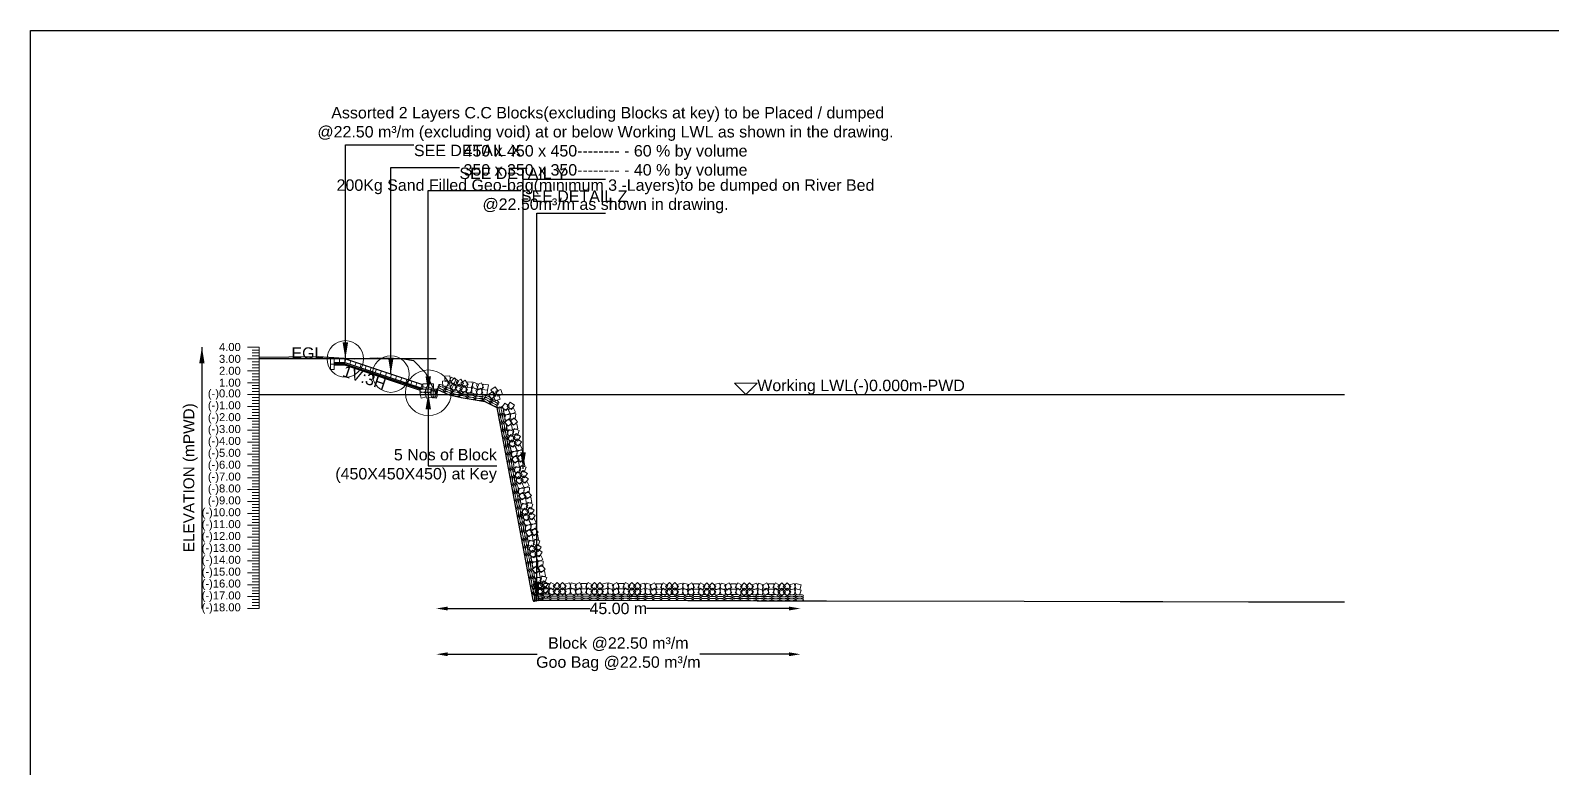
# Model space of a CAD drawing. Header units: inches. Extents: x 89000 to 845017, y -7071 to 0.
# Drawn here: x 685000 to 691658, y -3229 to 0 of the extents above; entities that cross this region are included whole.
import ezdxf

# ---------------------------------------------------------------- set-up
doc = ezdxf.new("R2010")
doc.units = ezdxf.units.IN
doc.header["$LTSCALE"] = 7
doc.header["$MEASUREMENT"] = 0
for name, color, linetype, lineweight in [('Cross Section Labels', 7, 'Continuous', 9), ('Existing_Bed_Level for Xsection', 7, 'Continuous', 25), ('Long Section Labels', 7, 'Continuous', 9)]:
    doc.layers.add(name, color=color, linetype=linetype, lineweight=lineweight)
doc.styles.get("Standard").update_dxf_attribs({"font": 'arial.ttf'})
doc.dimstyles.new('Appron Lebeling Style', dxfattribs={"dimtxt": 50, "dimasz": 50, "dimexe": 0.18, "dimexo": 0.0625, "dimgap": 0.09, "dimtad": 0, "dimtih": 1, "dimtoh": 1, "dimdec": 4, "dimzin": 0, "dimdsep": 46, "dimtxsty": 'Standard', "dimcen": 0.09, "dimse1": 1, "dimse2": 1, "dimadec": 0, "dimazin": 0, "dimtfac": 1, "dimtdec": 4, "dimtofl": 0, "dimtmove": 0, "dimatfit": 3, "dimfxl": 1, "dimtolj": 1, "dimtzin": 0, "dimarcsym": 0})
doc.dimstyles.get("Standard").update_dxf_attribs({"dimtxt": 0.18, "dimasz": 0.18, "dimexe": 0.18, "dimexo": 0.0625, "dimgap": 0.09, "dimtad": 0, "dimtih": 1, "dimtoh": 1, "dimdec": 4, "dimzin": 0, "dimdsep": 46, "dimtxsty": 'Standard', "dimcen": 0.09, "dimadec": 0, "dimazin": 0, "dimtfac": 1, "dimtdec": 4, "dimtofl": 0, "dimtmove": 0, "dimatfit": 3, "dimfxl": 1, "dimtolj": 1, "dimtzin": 0, "dimarcsym": 0})

# ---------------------------------------------------------------- blocks, each defined once
blk = doc.blocks.new('*D71')
at = {"layer": 'Cross Section Labels', "color": 0, "lineweight": -2, "transparency": 16777216}
for p, q in [((686825.3, -2529.1), (687448.2, -2529.1)), ((688318.2, -2529.1), (687695.3, -2529.1))]:
    blk.add_line(p, q, dxfattribs=at)
at = {"layer": 'Cross Section Labels', "color": 0, "transparency": 16777216}
for points in [[(686825.3, -2520.8), (686825.3, -2537.5), (686775.3, -2529.1)], [(688318.2, -2520.8), (688318.2, -2537.5), (688368.2, -2529.1)]]:
    blk.add_solid(points, dxfattribs=at)
at = {"layer": 'Defpoints', "color": 0, "transparency": 16777216}
for p in [(686775.3, -1593.1), (688368.2, -2495.1), (688368.2, -2529.1)]:
    blk.add_point(p, dxfattribs=at)
at = {"layer": 'Cross Section Labels', "color": 0, "transparency": 16777216, "insert": (687571.7, -2529.1), "char_height": 50, "attachment_point": 5}
blk.add_mtext('\\A1;45.00 m', dxfattribs=at)
blk = doc.blocks.new('*D72')
at = {"layer": 'Cross Section Labels', "color": 0, "lineweight": -2, "transparency": 16777216}
for p, q in [((686825.3, -2729.1), (687216.1, -2729.1)), ((688318.2, -2729.1), (687927.4, -2729.1))]:
    blk.add_line(p, q, dxfattribs=at)
at = {"layer": 'Cross Section Labels', "color": 0, "transparency": 16777216}
for points in [[(686825.3, -2720.8), (686825.3, -2737.5), (686775.3, -2729.1)], [(688318.2, -2720.8), (688318.2, -2737.5), (688368.2, -2729.1)]]:
    blk.add_solid(points, dxfattribs=at)
at = {"layer": 'Defpoints', "color": 0, "transparency": 16777216}
for p in [(686775.3, -1593.1), (688368.2, -2495.1), (688368.2, -2729.1)]:
    blk.add_point(p, dxfattribs=at)
at = {"layer": 'Cross Section Labels', "color": 0, "transparency": 16777216, "insert": (687571.7, -2729.1), "char_height": 50, "attachment_point": 5}
blk.add_mtext('\\A1;Block @22.50 m³/m ^JGoo Bag @22.50 m³/m ', dxfattribs=at)

msp = doc.modelspace()

# ---------------------------------------------------------------- linework, layer by layer
msp.add_lwpolyline([(685000, 0), (695000, 0), (695000, -7071), (685000, -7071)], close=True)
at = {"layer": 'Cross Section Labels'}
msp.add_lwpolyline([(688129.33365, -1593.12), (688179.33365, -1543.12), (688079.33365, -1543.12)], close=True, dxfattribs=at)
for centre, radius in [((686377.53365, -1437.12), 80), ((686576.43365, -1503.42), 80), ((686740.23365, -1585.32), 100)]:
    msp.add_circle(centre, radius, dxfattribs=at)
at = {"layer": 'Existing_Bed_Level for Xsection'}
for points in [[(686000, -1429.32), (686260.00052, -1426.72), (686416.00083, -1437.068), (686520.00104, -1432.076), (686624.00125, -1435.82), (686676.00135, -1443.516), (686728.00146, -1498.064), (686778.95865, -1600.4), (686780.00156, -1571.02), (686832.00166, -1594.42), (686884.00177, -1605.86), (686936.00187, -1615.22), (686988.00198, -1623.02), (687040.00208, -1649.02), (687197.84409, -2492.72), (687572.64634, -2493.24), (687875.80209, -2494.28), (688178.9712, -2494.8), (688482.14924, -2495.32), (689347.50291, -2497.4), (689766.45446, -2497.92), (689953.84019, -2498.44), (690328.63687, -2499.48), (690747.58052, -2500)], [(686775.33365, -1437.12), (686000, -1437.12)], [(686716.83365, -1550.22), (686379.93527, -1437.92054), (686377.53365, -1437.12), (686375.00212, -1437.12), (686328.20212, -1437.12)], [(686328.20212, -1452.72), (686375.00212, -1452.72), (686716.83365, -1566.66384)], [(686328.20212, -1457.92), (686374.15827, -1457.92), (686709.55827, -1569.72)], [(686328.20212, -1463.12), (686373.31443, -1463.12), (686705.13365, -1573.72641)], [(686000, -1593.12), (690747.58052, -1593.12)]]:
    msp.add_lwpolyline(points, dxfattribs=at)
at = {"layer": 'Long Section Labels'}
for points in [[(686000, -1385.12), (685950, -1385.12)], [(686000, -1398.12), (685970, -1398.12)], [(686000, -2529.12), (686000, -2477.12), (686000, -2425.12), (686000, -2373.12), (686000, -2321.12), (686000, -2269.12), (686000, -2217.12), (686000, -2165.12), (686000, -2113.12), (686000, -2061.12), (686000, -2009.12), (686000, -1957.12), (686000, -1905.12), (686000, -1853.12), (686000, -1801.12), (686000, -1749.12), (686000, -1697.12), (686000, -1645.12), (686000, -1593.12), (686000, -1541.12), (686000, -1489.12), (686000, -1437.12), (686000, -1385.12)], [(686000, -1437.12), (685950, -1437.12)], [(686000, -1411.12), (685970, -1411.12)], [(686000, -1424.12), (685970, -1424.12)], [(686000, -1450.12), (685970, -1450.12)], [(686000, -1463.12), (685970, -1463.12)], [(686000, -1489.12), (685950, -1489.12)], [(686000, -1476.12), (685970, -1476.12)], [(686000, -1502.12), (685970, -1502.12)], [(686000, -1515.12), (685970, -1515.12)], [(686000, -1528.12), (685970, -1528.12)], [(686000, -1541.12), (685950, -1541.12)], [(686000, -1593.12), (685950, -1593.12)], [(686000, -1554.12), (685970, -1554.12)], [(686000, -1567.12), (685970, -1567.12)], [(686000, -1580.12), (685970, -1580.12)], [(686000, -1645.12), (685950, -1645.12)], [(686000, -1606.12), (685970, -1606.12)], [(686000, -1619.12), (685970, -1619.12)], [(686000, -1632.12), (685970, -1632.12)], [(686000, -1658.12), (685970, -1658.12)], [(686000, -1697.12), (685950, -1697.12)], [(686000, -1671.12), (685970, -1671.12)], [(686000, -1684.12), (685970, -1684.12)], [(686000, -1710.12), (685970, -1710.12)], [(686000, -1723.12), (685970, -1723.12)], [(686000, -1749.12), (685950, -1749.12)], [(686000, -1736.12), (685970, -1736.12)], [(686000, -1762.12), (685970, -1762.12)], [(686000, -1775.12), (685970, -1775.12)], [(686000, -1788.12), (685970, -1788.12)], [(686000, -1801.12), (685950, -1801.12)], [(686000, -1853.12), (685950, -1853.12)], [(686000, -1814.12), (685970, -1814.12)], [(686000, -1827.12), (685970, -1827.12)], [(686000, -1840.12), (685970, -1840.12)], [(686000, -1905.12), (685950, -1905.12)], [(686000, -1866.12), (685970, -1866.12)], [(686000, -1879.12), (685970, -1879.12)], [(686000, -1892.12), (685970, -1892.12)], [(686000, -1918.12), (685970, -1918.12)], [(686000, -1957.12), (685950, -1957.12)], [(686000, -1931.12), (685970, -1931.12)], [(686000, -1944.12), (685970, -1944.12)], [(686000, -1970.12), (685970, -1970.12)], [(686000, -1983.12), (685970, -1983.12)], [(686000, -1996.12), (685970, -1996.12)], [(686000, -2009.12), (685950, -2009.12)], [(686000, -2061.12), (685950, -2061.12)], [(686000, -2022.12), (685970, -2022.12)], [(686000, -2035.12), (685970, -2035.12)], [(686000, -2048.12), (685970, -2048.12)], [(686000, -2113.12), (685950, -2113.12)], [(686000, -2074.12), (685970, -2074.12)], [(686000, -2087.12), (685970, -2087.12)], [(686000, -2100.12), (685970, -2100.12)], [(686000, -2126.12), (685970, -2126.12)], [(686000, -2165.12), (685950, -2165.12)], [(686000, -2139.12), (685970, -2139.12)], [(686000, -2152.12), (685970, -2152.12)], [(686000, -2178.12), (685970, -2178.12)], [(686000, -2191.12), (685970, -2191.12)], [(686000, -2217.12), (685950, -2217.12)], [(686000, -2204.12), (685970, -2204.12)], [(686000, -2230.12), (685970, -2230.12)], [(686000, -2243.12), (685970, -2243.12)], [(686000, -2256.12), (685970, -2256.12)], [(686000, -2269.12), (685950, -2269.12)], [(686000, -2321.12), (685950, -2321.12)], [(686000, -2282.12), (685970, -2282.12)], [(686000, -2295.12), (685970, -2295.12)], [(686000, -2308.12), (685970, -2308.12)], [(686000, -2373.12), (685950, -2373.12)], [(686000, -2334.12), (685970, -2334.12)], [(686000, -2347.12), (685970, -2347.12)], [(686000, -2360.12), (685970, -2360.12)], [(686000, -2386.12), (685970, -2386.12)], [(686000, -2425.12), (685950, -2425.12)], [(686000, -2399.12), (685970, -2399.12)], [(686000, -2412.12), (685970, -2412.12)], [(686000, -2438.12), (685970, -2438.12)], [(686000, -2451.12), (685970, -2451.12)], [(686000, -2477.12), (685950, -2477.12)], [(686000, -2529.12), (685950, -2529.12)], [(686000, -2464.12), (685970, -2464.12)], [(686000, -2490.12), (685970, -2490.12)], [(686000, -2503.12), (685970, -2503.12)], [(686000, -2516.12), (685970, -2516.12)]]:
    msp.add_lwpolyline(points, dxfattribs=at)
for points in [[(686328.20212, -1437.12), (686312.60212, -1437.12), (686312.60212, -1460.52), (686328.20212, -1460.52)], [(686328.20212, -1460.52), (686312.60212, -1460.52), (686312.60212, -1483.92), (686328.20212, -1483.92)], [(686351.60212, -1437.12), (686328.20212, -1437.12), (686328.20212, -1452.72), (686351.60212, -1452.72)], [(686375.00212, -1437.12), (686351.60212, -1437.12), (686351.60212, -1452.72), (686375.00212, -1452.72)], [(686402.13446, -1445.32027), (686379.93527, -1437.92054), (686375.00212, -1452.72), (686397.20131, -1460.11973)], [(686424.33365, -1452.72), (686402.13446, -1445.32027), (686397.20131, -1460.11973), (686419.4005, -1467.51946)], [(686446.53284, -1460.11973), (686424.33365, -1452.72), (686419.4005, -1467.51946), (686441.59969, -1474.91919)], [(686468.73203, -1467.51946), (686446.53284, -1460.11973), (686441.59969, -1474.91919), (686463.79887, -1482.31892)], [(686490.93122, -1474.91919), (686468.73203, -1467.51946), (686463.79887, -1482.31892), (686485.99806, -1489.71865)], [(686513.13041, -1482.31892), (686490.93122, -1474.91919), (686485.99806, -1489.71865), (686508.19725, -1497.11838)], [(686535.3296, -1489.71865), (686513.13041, -1482.31892), (686508.19725, -1497.11838), (686530.39644, -1504.51811)], [(686557.52878, -1497.11838), (686535.3296, -1489.71865), (686530.39644, -1504.51811), (686552.59563, -1511.91784)], [(686579.72797, -1504.51811), (686557.52878, -1497.11838), (686552.59563, -1511.91784), (686574.79482, -1519.31757)], [(686601.92716, -1511.91784), (686579.72797, -1504.51811), (686574.79482, -1519.31757), (686596.99401, -1526.7173)], [(686624.12635, -1519.31757), (686601.92716, -1511.91784), (686596.99401, -1526.7173), (686619.1932, -1534.11703)], [(686646.32554, -1526.7173), (686624.12635, -1519.31757), (686619.1932, -1534.11703), (686641.39239, -1541.51676)], [(686668.52473, -1534.11703), (686646.32554, -1526.7173), (686641.39239, -1541.51676), (686663.59158, -1548.91649)], [(686834.88181, -1510.62112), (686811.59905, -1512.96064), (686813.93857, -1536.2434), (686837.22133, -1533.90388)], [(686861.2199, -1527.16655), (686839.88093, -1517.56403), (686830.27842, -1538.903), (686851.61739, -1548.50552)], [(686872.2657, -1535.78979), (686854.97844, -1520.01923), (686839.20788, -1537.30649), (686856.49515, -1553.07705)], [(686882.15187, -1525.41746), (686862.43184, -1538.0143), (686875.02868, -1557.73433), (686894.74871, -1545.13749)], [(686915.43834, -1548.9016), (686902.07732, -1529.6911), (686882.86683, -1543.05212), (686896.22785, -1562.26262)], [(686690.72392, -1541.51676), (686668.52473, -1534.11703), (686663.59158, -1548.91649), (686685.79077, -1556.31622)], [(686712.92311, -1548.91649), (686690.72392, -1541.51676), (686685.79077, -1556.31622), (686707.98996, -1563.71595)], [(686703.47522, -1585.87542), (686708.73053, -1608.67765), (686731.53276, -1603.42234), (686726.27746, -1580.62011)], [(686710.57743, -1556.64807), (686703.71856, -1579.02028), (686726.09078, -1585.87915), (686732.94964, -1563.50694)], [(686728.53365, -1569.72), (686705.13365, -1569.72), (686705.13365, -1593.12), (686728.53365, -1593.12)], [(686740.23365, -1546.32), (686716.83365, -1546.32), (686716.83365, -1569.72), (686740.23365, -1569.72)], [(686726.8605, -1586.70553), (686732.1158, -1609.50776), (686754.91803, -1604.25245), (686749.66273, -1581.45022)], [(686733.9627, -1557.47818), (686727.10383, -1579.85039), (686749.47605, -1586.70926), (686756.33491, -1564.33705)], [(686751.93365, -1569.72), (686728.53365, -1569.72), (686728.53365, -1593.12), (686751.93365, -1593.12)], [(686763.63365, -1546.32), (686740.23365, -1546.32), (686740.23365, -1569.72), (686763.63365, -1569.72)], [(686775.33365, -1569.72), (686751.93365, -1569.72), (686751.93365, -1593.12), (686775.33365, -1593.12)], [(686825.27929, -1531.96009), (686801.99653, -1534.29961), (686804.33606, -1557.58237), (686827.61881, -1555.24285)], [(686851.61739, -1548.50552), (686830.27842, -1538.903), (686820.6759, -1560.24198), (686842.01487, -1569.84449)], [(686867.23795, -1558.64327), (686849.95068, -1542.87271), (686834.18013, -1560.15998), (686851.46739, -1575.93053)], [(686877.12411, -1548.27094), (686857.40408, -1560.86778), (686870.00092, -1580.58781), (686889.72096, -1567.99097)], [(686911.29297, -1571.93149), (686897.93195, -1552.72099), (686878.72145, -1566.08201), (686892.08248, -1585.29251)], [(686928.71538, -1560.51272), (686905.3977, -1562.47385), (686907.35883, -1585.79152), (686930.67651, -1583.83039)], [(686932.86075, -1537.48283), (686909.54307, -1539.44396), (686911.5042, -1562.76163), (686934.82188, -1560.8005)], [(686956.6366, -1571.69683), (686935.46633, -1561.72789), (686925.49739, -1582.89816), (686946.66766, -1592.8671)], [(686960.78197, -1548.66694), (686939.61171, -1538.698), (686929.64276, -1559.86826), (686950.81303, -1569.83721)], [(686969.7137, -1565.47048), (686947.93221, -1574.02188), (686956.48361, -1595.80338), (686978.2651, -1587.25197)], [(686973.18486, -1542.32937), (686951.40337, -1550.88077), (686959.95477, -1572.66226), (686981.73626, -1564.11086)], [(686999.5459, -1574.27311), (686976.40479, -1570.80195), (686972.93363, -1593.94306), (686996.07474, -1597.41422)], [(687003.01706, -1551.132), (686979.87595, -1547.66084), (686976.40479, -1570.80195), (686999.5459, -1574.27311)], [(687035.51487, -1599.24648), (687022.61, -1579.72664), (687003.09016, -1592.63151), (687015.99502, -1612.15135)], [(687045.97965, -1578.31688), (687033.07478, -1558.79703), (687013.55494, -1571.7019), (687026.45981, -1591.22175)], [(687047.63773, -1591.60726), (687025.4356, -1598.99817), (687032.82651, -1621.20029), (687055.02864, -1613.80939)], [(687058.10251, -1570.67765), (687035.90038, -1578.06856), (687043.29129, -1600.27069), (687065.49342, -1592.87978)], [(687081.45571, -1662.72421), (687094.6694, -1643.41209), (687075.35727, -1630.19839), (687062.14358, -1649.51052)], [(687098.3172, -1674.95609), (687088.20342, -1653.85463), (687067.10196, -1663.96841), (687077.21574, -1685.06987)], [(687104.45665, -1658.42113), (687117.67035, -1639.109), (687098.35822, -1625.89531), (687085.14452, -1645.20743)], [(687121.31814, -1670.653), (687111.20436, -1649.55154), (687090.1029, -1659.66532), (687100.21668, -1680.76678)], [(687097.7773, -1705.02912), (687099.5786, -1681.69856), (687076.24803, -1679.89726), (687074.44673, -1703.22783)], [(687107.81245, -1716.74442), (687092.59603, -1698.96744), (687074.81906, -1714.18386), (687090.03548, -1731.96083)], [(687109.27086, -1747.81401), (687104.96777, -1724.81306), (687081.96683, -1729.11615), (687086.26991, -1752.1171)], [(687120.77824, -1700.72604), (687122.57954, -1677.39547), (687099.24898, -1675.59417), (687097.44768, -1698.92474)], [(687130.81339, -1712.44133), (687115.59698, -1694.66436), (687097.82001, -1709.88077), (687113.03642, -1727.65774)], [(687132.2718, -1743.51092), (687127.96871, -1720.50998), (687104.96777, -1724.81306), (687109.27086, -1747.81401)], [(687107.07939, -1776.38416), (687114.84006, -1754.30856), (687092.76447, -1746.54789), (687085.0038, -1768.62349)], [(687120.49035, -1781.4307), (687101.18875, -1768.20164), (687087.95968, -1787.50324), (687107.26129, -1800.7323)], [(687111.57732, -1823.73082), (687124.79102, -1804.41869), (687105.47889, -1791.205), (687092.2652, -1810.51713)], [(687130.08034, -1772.08107), (687137.84101, -1750.00547), (687115.76541, -1742.2448), (687108.00474, -1764.3204)], [(687143.4913, -1777.12761), (687124.1897, -1763.89855), (687110.96063, -1783.20015), (687130.26223, -1796.42921)], [(687134.57827, -1819.42774), (687147.79196, -1800.11561), (687128.47983, -1786.90191), (687115.26614, -1806.21404)], [(687128.43881, -1835.9627), (687118.32503, -1814.86124), (687097.22358, -1824.97502), (687107.33736, -1846.07648)], [(687127.89892, -1866.03573), (687129.70022, -1842.70517), (687106.36965, -1840.90387), (687104.56835, -1864.23444)], [(687137.93406, -1877.75103), (687122.71765, -1859.97405), (687104.94068, -1875.19047), (687120.15709, -1892.96744)], [(687151.43976, -1831.65961), (687141.32598, -1810.55815), (687120.22452, -1820.67193), (687130.3383, -1841.77339)], [(687150.89986, -1861.73265), (687152.70116, -1838.40208), (687129.37059, -1836.60078), (687127.56929, -1859.93135)], [(687160.93501, -1873.44794), (687145.71859, -1855.67096), (687127.94162, -1870.88738), (687143.15804, -1888.66435)], [(687139.39247, -1908.82062), (687135.08939, -1885.81967), (687112.08844, -1890.12276), (687116.39153, -1913.12371)], [(687137.20101, -1937.39077), (687144.96168, -1915.31517), (687122.88608, -1907.5545), (687115.12541, -1929.6301)], [(687150.61197, -1942.43731), (687131.31037, -1929.20824), (687118.0813, -1948.50985), (687137.3829, -1961.73891)], [(687162.39342, -1904.51753), (687158.09033, -1881.51659), (687135.08939, -1885.81967), (687139.39247, -1908.82062)], [(687160.20195, -1933.08768), (687167.96262, -1911.01208), (687145.88703, -1903.25141), (687138.12636, -1925.32701)], [(687173.61291, -1938.13422), (687154.31131, -1924.90516), (687141.08224, -1944.20676), (687160.38385, -1957.43582)], [(687141.69894, -1984.73743), (687154.91263, -1965.4253), (687135.6005, -1952.21161), (687122.38681, -1971.52374)], [(687158.56043, -1996.96931), (687148.44665, -1975.86785), (687127.34519, -1985.98163), (687137.45897, -2007.08308)], [(687164.69988, -1980.43435), (687177.91358, -1961.12222), (687158.60145, -1947.90852), (687145.38776, -1967.22065)], [(687181.56137, -1992.66622), (687171.44759, -1971.56476), (687150.34614, -1981.67854), (687160.45992, -2002.78)], [(687158.02053, -2027.04234), (687159.82183, -2003.71178), (687136.49126, -2001.91048), (687134.68997, -2025.24104)], [(687168.05568, -2038.75763), (687152.83927, -2020.98066), (687135.06229, -2036.19708), (687150.27871, -2053.97405)], [(687169.51409, -2069.82723), (687165.211, -2046.82628), (687142.21006, -2051.12937), (687146.51315, -2074.13032)], [(687181.02148, -2022.73926), (687182.82278, -1999.40869), (687159.49221, -1997.60739), (687157.69091, -2020.93796)], [(687191.05662, -2034.45455), (687175.84021, -2016.67757), (687158.06324, -2031.89399), (687173.27965, -2049.67096)], [(687192.51503, -2065.52414), (687188.21195, -2042.5232), (687165.211, -2046.82628), (687169.51409, -2069.82723)], [(687167.32262, -2098.39738), (687175.0833, -2076.32178), (687153.0077, -2068.56111), (687145.24703, -2090.63671)], [(687180.73358, -2103.44392), (687161.43198, -2090.21485), (687148.20292, -2109.51645), (687167.50452, -2122.74552)], [(687171.82056, -2145.74404), (687185.03425, -2126.43191), (687165.72212, -2113.21822), (687152.50843, -2132.53035)], [(687190.32357, -2094.09429), (687198.08424, -2072.01869), (687176.00864, -2064.25802), (687168.24797, -2086.33362)], [(687203.73453, -2099.14083), (687184.43293, -2085.91177), (687171.20386, -2105.21337), (687190.50546, -2118.44243)], [(687194.8215, -2141.44095), (687208.03519, -2122.12883), (687188.72306, -2108.91513), (687175.50937, -2128.22726)], [(687188.68204, -2157.97591), (687178.56826, -2136.87446), (687157.46681, -2146.98824), (687167.58059, -2168.08969)], [(687188.14215, -2188.04895), (687189.94345, -2164.71839), (687166.61288, -2162.91709), (687164.81158, -2186.24765)], [(687198.1773, -2199.76424), (687182.96088, -2181.98727), (687165.18391, -2197.20369), (687180.40032, -2214.98066)], [(687211.68299, -2153.67283), (687201.56921, -2132.57137), (687180.46775, -2142.68515), (687190.58153, -2163.78661)], [(687211.14309, -2183.74586), (687212.94439, -2160.4153), (687189.61382, -2158.614), (687187.81253, -2181.94457)], [(687221.17824, -2195.46116), (687205.96183, -2177.68418), (687188.18485, -2192.9006), (687203.40127, -2210.67757)], [(687199.63571, -2230.83384), (687195.33262, -2207.83289), (687172.33167, -2212.13598), (687176.63476, -2235.13692)], [(687197.44424, -2259.40399), (687205.20491, -2237.32839), (687183.12932, -2229.56772), (687175.36864, -2251.64332)], [(687210.8552, -2264.45053), (687191.5536, -2251.22146), (687178.32453, -2270.52306), (687197.62613, -2283.75213)], [(687222.63665, -2226.53075), (687218.33356, -2203.5298), (687195.33262, -2207.83289), (687199.63571, -2230.83384)], [(687220.44519, -2255.1009), (687228.20586, -2233.0253), (687206.13026, -2225.26463), (687198.36959, -2247.34023)], [(687233.85614, -2260.14744), (687214.55454, -2246.91838), (687201.32548, -2266.21998), (687220.62708, -2279.44904)], [(687201.94217, -2306.75065), (687215.15587, -2287.43852), (687195.84374, -2274.22483), (687182.63004, -2293.53696)], [(687218.80366, -2318.98252), (687208.68988, -2297.88107), (687187.58842, -2307.99485), (687197.7022, -2329.0963)], [(687218.26376, -2349.05556), (687220.06506, -2325.725), (687196.7345, -2323.9237), (687194.9332, -2347.25426)], [(687224.94312, -2302.44756), (687238.15681, -2283.13544), (687218.84468, -2269.92174), (687205.63099, -2289.23387)], [(687241.8046, -2314.67944), (687231.69082, -2293.57798), (687210.58937, -2303.69176), (687220.70315, -2324.79322)], [(687241.26471, -2344.75247), (687243.06601, -2321.42191), (687219.73544, -2319.62061), (687217.93414, -2342.95118)], [(687228.29891, -2360.77085), (687213.0825, -2342.99388), (687195.30553, -2358.21029), (687210.52194, -2375.98727)], [(687229.75732, -2391.84045), (687225.45423, -2368.8395), (687202.45329, -2373.14259), (687206.75638, -2396.14353)], [(687227.56586, -2420.4106), (687235.32653, -2398.335), (687213.25093, -2390.57433), (687205.49026, -2412.64992)], [(687251.29986, -2356.46777), (687236.08344, -2338.69079), (687218.30647, -2353.90721), (687233.52288, -2371.68418)], [(687252.75827, -2387.53736), (687248.45518, -2364.53641), (687225.45423, -2368.8395), (687229.75732, -2391.84045)], [(687250.5668, -2416.10751), (687258.32747, -2394.03191), (687236.25188, -2386.27124), (687228.4912, -2408.34684)], [(687224.24916, -2446.26632), (687201.65615, -2440.17406), (687195.56389, -2462.76708), (687218.15691, -2468.85933)], [(687224.28163, -2422.86634), (687201.68861, -2416.77409), (687195.59636, -2439.3671), (687218.18938, -2445.45936)], [(687240.97682, -2425.45714), (687221.67522, -2412.22807), (687208.44615, -2431.52967), (687227.74775, -2444.75874)], [(687232.06379, -2467.75726), (687245.27748, -2448.44513), (687225.96535, -2435.23144), (687212.75166, -2454.54357)], [(687237.62074, -2438.5752), (687217.33255, -2450.23493), (687228.99227, -2470.52312), (687249.28047, -2458.8634)], [(687237.6532, -2415.17523), (687217.36501, -2426.83495), (687229.02474, -2447.12315), (687249.31293, -2435.46342)], [(687248.92528, -2479.98913), (687238.8115, -2458.88768), (687217.71004, -2469.00146), (687227.82382, -2490.10291)], [(687263.97776, -2421.15405), (687244.67616, -2407.92498), (687231.44709, -2427.22659), (687250.74869, -2440.45565)], [(687255.06473, -2463.45417), (687268.27843, -2444.14204), (687248.9663, -2430.92835), (687235.7526, -2450.24048)], [(687271.92622, -2475.68605), (687261.81244, -2454.58459), (687240.71098, -2464.69837), (687250.82476, -2485.79982)], [(687268.4227, -2442.89787), (687245.02273, -2442.86541), (687244.99026, -2466.26538), (687268.39024, -2466.29785)], [(687268.45517, -2419.4979), (687245.05519, -2419.46543), (687245.02273, -2442.86541), (687268.4227, -2442.89787)], [(687296.09233, -2450.3442), (687275.83657, -2438.62822), (687264.12059, -2458.88399), (687284.37635, -2470.59996)], [(687296.1248, -2426.94422), (687275.86903, -2415.22825), (687264.15306, -2435.48401), (687284.40882, -2447.19999)], [(687303.53598, -2438.10029), (687286.96017, -2454.61701), (687303.47689, -2471.19283), (687320.05271, -2454.6761)], [(687303.56845, -2414.70031), (687286.99263, -2431.21704), (687303.50936, -2447.79285), (687320.08518, -2431.27613)], [(687343.45271, -2454.69539), (687326.92278, -2438.13273), (687310.36013, -2454.66266), (687326.89005, -2471.22531)], [(687343.48517, -2431.29541), (687326.95525, -2414.73276), (687310.39259, -2431.26268), (687326.92251, -2447.82534)], [(687358.59654, -2440.3918), (687335.98671, -2446.42134), (687342.01624, -2469.03118), (687364.62608, -2463.00164)], [(687358.62901, -2416.99183), (687336.01917, -2423.02136), (687342.04871, -2445.6312), (687364.65854, -2439.60166)], [(687388.04901, -2446.49357), (687365.45599, -2440.40132), (687359.36374, -2462.99434), (687381.95675, -2469.08659)], [(687388.08147, -2423.09359), (687365.48845, -2417.00134), (687359.3962, -2439.59436), (687381.98922, -2445.68661)], [(687401.42058, -2438.80246), (687381.13239, -2450.46219), (687392.79212, -2470.75038), (687413.08031, -2459.09065)], [(687401.45305, -2415.40248), (687381.16485, -2427.06221), (687392.82458, -2447.3504), (687413.11277, -2435.69067)], [(687432.22255, -2443.12513), (687408.82257, -2443.09266), (687408.7901, -2466.49264), (687432.19008, -2466.52511)], [(687432.25501, -2419.72515), (687408.85503, -2419.69269), (687408.82257, -2443.09266), (687432.22255, -2443.12513)], [(687459.89217, -2450.57146), (687439.63641, -2438.85548), (687427.92043, -2459.11124), (687448.1762, -2470.82722)], [(687459.92464, -2427.17148), (687439.66888, -2415.4555), (687427.9529, -2435.71126), (687448.20866, -2447.42724)], [(687467.33583, -2438.32754), (687450.76001, -2454.84427), (687467.27674, -2471.42009), (687483.85255, -2454.90336)], [(687467.36829, -2414.92756), (687450.79247, -2431.44429), (687467.3092, -2448.02011), (687483.88502, -2431.50338)], [(687507.25255, -2454.92265), (687490.72263, -2438.35999), (687474.15997, -2454.88991), (687490.68989, -2471.45257)], [(687507.28501, -2431.52267), (687490.75509, -2414.96001), (687474.19243, -2431.48993), (687490.72236, -2448.05259)], [(687522.39639, -2440.61906), (687499.78655, -2446.6486), (687505.81609, -2469.25843), (687528.42592, -2463.22889)], [(687522.42885, -2417.21908), (687499.81901, -2423.24862), (687505.84855, -2445.85845), (687528.45839, -2439.82892)], [(687551.84885, -2446.72083), (687529.25583, -2440.62858), (687523.16358, -2463.22159), (687545.7566, -2469.31384)], [(687551.88131, -2423.32085), (687529.28829, -2417.2286), (687523.19604, -2439.82162), (687545.78906, -2445.91387)], [(687565.22042, -2439.02972), (687544.93223, -2450.68944), (687556.59196, -2470.97763), (687576.88015, -2459.31791)], [(687565.25289, -2415.62974), (687544.9647, -2427.28946), (687556.62442, -2447.57766), (687576.91262, -2435.91793)], [(687596.12427, -2443.40025), (687572.72441, -2443.31997), (687572.64413, -2466.71984), (687596.04399, -2466.80011)], [(687596.20454, -2420.00039), (687572.80468, -2419.92011), (687572.72441, -2443.31997), (687596.12427, -2443.40025)], [(687623.77862, -2450.9031), (687603.54684, -2439.14576), (687591.7895, -2459.37754), (687612.02128, -2471.13488)], [(687623.8589, -2427.50323), (687603.62712, -2415.7459), (687591.86978, -2435.97768), (687612.10156, -2447.73502)], [(687631.24728, -2438.67442), (687614.63775, -2455.15724), (687631.12057, -2471.76677), (687647.7301, -2455.28394)], [(687631.32755, -2415.27455), (687614.71802, -2431.75738), (687631.20085, -2448.36691), (687647.81038, -2431.88408)], [(687671.13001, -2455.35104), (687654.63396, -2438.75465), (687638.03757, -2455.25069), (687654.53361, -2471.84709)], [(687671.21029, -2431.95118), (687654.71424, -2415.35478), (687638.11784, -2431.85083), (687654.61389, -2448.44723)], [(687686.30304, -2441.07842), (687663.68093, -2447.06175), (687669.66426, -2469.68386), (687692.28637, -2463.70053)], [(687686.38331, -2417.67856), (687663.76121, -2423.66189), (687669.74454, -2446.284), (687692.36664, -2440.30067)], [(687715.74297, -2447.24036), (687693.16245, -2441.10196), (687687.02405, -2463.68248), (687709.60457, -2469.82088)], [(687715.82325, -2423.84049), (687693.24273, -2417.70209), (687687.10433, -2440.28262), (687709.68485, -2446.42102)], [(687729.13024, -2439.57658), (687708.81826, -2451.19483), (687720.43651, -2471.50681), (687740.74849, -2459.88855)], [(687729.21051, -2416.17672), (687708.89854, -2427.79497), (687720.51679, -2448.10694), (687740.82876, -2436.48869)], [(687759.92331, -2443.96217), (687736.52344, -2443.8819), (687736.44317, -2467.28176), (687759.84303, -2467.36204)], [(687760.00358, -2420.56231), (687736.60372, -2420.48204), (687736.52344, -2443.8819), (687759.92331, -2443.96217)], [(687787.57766, -2451.46502), (687767.34588, -2439.70768), (687755.58854, -2459.93946), (687775.82032, -2471.6968)], [(687787.65793, -2428.06516), (687767.42615, -2416.30782), (687755.66881, -2436.5396), (687775.9006, -2448.29694)], [(687795.04631, -2439.23634), (687778.43678, -2455.71917), (687794.91961, -2472.3287), (687811.52914, -2455.84587)], [(687795.12659, -2415.83648), (687778.51706, -2432.31931), (687794.99989, -2448.92883), (687811.60941, -2432.44601)], [(687834.92905, -2455.91297), (687818.433, -2439.31657), (687801.8366, -2455.81262), (687818.33265, -2472.40902)], [(687835.00932, -2432.51311), (687818.51327, -2415.91671), (687801.91688, -2432.41276), (687818.41292, -2449.00915)], [(687850.10208, -2441.64035), (687827.47997, -2447.62368), (687833.4633, -2470.24579), (687856.0854, -2464.26246)], [(687850.18235, -2418.24049), (687827.56024, -2424.22382), (687833.54357, -2446.84592), (687856.16568, -2440.8626)], [(687879.54201, -2447.80228), (687856.96149, -2441.66388), (687850.82309, -2464.24441), (687873.40361, -2470.38281)], [(687879.62229, -2424.40242), (687857.04176, -2418.26402), (687850.90336, -2440.84454), (687873.48389, -2446.98294)], [(687892.83637, -2440.10921), (687872.54436, -2451.76228), (687884.19744, -2472.0543), (687904.48945, -2460.40122)], [(687892.87651, -2416.70924), (687872.5845, -2428.36232), (687884.23757, -2448.65433), (687904.52959, -2437.00126)], [(687923.63692, -2444.44197), (687900.23696, -2444.40184), (687900.19682, -2467.8018), (687923.59679, -2467.84194)], [(687923.67706, -2421.04201), (687900.27709, -2421.00187), (687900.23696, -2444.40184), (687923.63692, -2444.44197)], [(687951.30411, -2451.89737), (687931.05219, -2440.17476), (687919.32957, -2460.42668), (687939.58149, -2472.14929)], [(687951.34424, -2428.49741), (687931.09232, -2416.77479), (687919.3697, -2437.02671), (687939.62162, -2448.74933)], [(687958.75177, -2439.6559), (687942.17054, -2456.16719), (687958.68183, -2472.74842), (687975.26306, -2456.23713)], [(687958.79191, -2416.25593), (687942.21068, -2432.76723), (687958.72197, -2449.34846), (687975.3032, -2432.83716)], [(687998.66305, -2456.26409), (687982.13856, -2439.69601), (687965.57048, -2456.2205), (687982.09498, -2472.78858)], [(687998.70319, -2432.86412), (687982.1787, -2416.29605), (687965.61062, -2432.82054), (687982.13511, -2449.38861)], [(688013.81158, -2441.96546), (687991.19977, -2447.98759), (687997.22189, -2470.5994), (688019.8337, -2464.57728)], [(688013.85171, -2418.5655), (687991.2399, -2424.58762), (687997.26203, -2447.19943), (688019.87384, -2441.17731)], [(688043.26204, -2448.07689), (688020.67102, -2441.97723), (688014.57136, -2464.56825), (688037.16238, -2470.66791)], [(688043.30217, -2424.67692), (688020.71115, -2418.57726), (688014.6115, -2441.16828), (688037.20252, -2447.26794)], [(688056.63613, -2440.39016), (688036.34412, -2452.04324), (688047.9972, -2472.33525), (688068.28921, -2460.68217)], [(688056.67627, -2416.99019), (688036.38426, -2428.64327), (688048.03733, -2448.93528), (688068.32935, -2437.28221)], [(688087.43668, -2444.72293), (688064.03672, -2444.68279), (688063.99658, -2468.08275), (688087.39655, -2468.12289)], [(688087.47682, -2421.32296), (688064.07685, -2421.28282), (688064.03672, -2444.68279), (688087.43668, -2444.72293)], [(688115.10386, -2452.17832), (688094.85195, -2440.45571), (688083.12933, -2460.70763), (688103.38125, -2472.43024)], [(688115.144, -2428.77836), (688094.89208, -2417.05574), (688083.16946, -2437.30766), (688103.42138, -2449.03028)], [(688122.55153, -2439.93685), (688105.9703, -2456.44814), (688122.48159, -2473.02937), (688139.06282, -2456.51808)], [(688122.59167, -2416.53688), (688106.01044, -2433.04818), (688122.52173, -2449.62941), (688139.10296, -2433.11811)], [(688162.46281, -2456.54504), (688145.93832, -2439.97696), (688129.37024, -2456.50146), (688145.89474, -2473.06953)], [(688162.50295, -2433.14507), (688145.97846, -2416.577), (688129.41038, -2433.10149), (688145.93487, -2449.66957)], [(688177.61134, -2442.24642), (688154.99952, -2448.26854), (688161.02165, -2470.88035), (688183.63346, -2464.85823)], [(688177.65147, -2418.84645), (688155.03966, -2424.86857), (688161.06179, -2447.48039), (688183.6736, -2441.45826)], [(688207.06179, -2448.35784), (688184.47077, -2442.25818), (688178.37112, -2464.8492), (688200.96214, -2470.94886)], [(688207.10193, -2424.95787), (688184.51091, -2418.85822), (688178.41125, -2441.44924), (688201.00227, -2447.54889)], [(688220.43589, -2440.67111), (688200.14388, -2452.32419), (688211.79695, -2472.6162), (688232.08897, -2460.96312)], [(688220.47603, -2417.27114), (688200.18401, -2428.92422), (688211.83709, -2449.21623), (688232.1291, -2437.56316)], [(688251.23644, -2445.00387), (688227.83647, -2444.96374), (688227.79634, -2468.3637), (688251.1963, -2468.40384)], [(688251.27657, -2421.60391), (688227.87661, -2421.56377), (688227.83647, -2444.96374), (688251.23644, -2445.00387)], [(688278.90362, -2452.45927), (688258.6517, -2440.73666), (688246.92909, -2460.98858), (688267.18101, -2472.71119)], [(688278.94376, -2429.05931), (688258.69184, -2417.33669), (688246.96922, -2437.58861), (688267.22114, -2449.31123)], [(688286.35129, -2440.2178), (688269.77006, -2456.72909), (688286.28135, -2473.31032), (688302.86258, -2456.79903)], [(688286.39142, -2416.81783), (688269.81019, -2433.32912), (688286.32149, -2449.91035), (688302.90272, -2433.39906)], [(688326.26257, -2456.82598), (688309.73808, -2440.25791), (688293.17, -2456.7824), (688309.69449, -2473.35048)], [(688326.3027, -2433.42602), (688309.77821, -2416.85794), (688293.21013, -2433.38244), (688309.73463, -2449.95051)], [(688341.41109, -2442.52736), (688318.79928, -2448.54949), (688324.82141, -2471.1613), (688347.43322, -2465.13917)], [(688341.45123, -2419.12739), (688318.83942, -2425.14952), (688324.86154, -2447.76133), (688347.47335, -2441.7392)], [(688370.86155, -2448.63878), (688348.27053, -2442.53912), (688342.17088, -2465.13014), (688364.7619, -2471.2298)], [(688370.90169, -2425.23881), (688348.31067, -2419.13916), (688342.21101, -2441.73018), (688364.80203, -2447.82984)]]:
    msp.add_lwpolyline(points, close=True, dxfattribs=at)
for centre, major_axis in [((686757.19797, -1590.44877), (0.61391, 17.29471)), ((686766.03241, -1590.76237), (0.61391, 17.29471)), ((686774.86685, -1591.07597), (0.61391, 17.29471)), ((686794.93401, -1572.89268), (15.78135, -7.1016)), ((686798.56162, -1564.83129), (15.78135, -7.1016)), ((686802.18924, -1556.7699), (15.78135, -7.1016)), ((686826.49671, -1587.09587), (15.78135, -7.1016)), ((686830.12433, -1579.03448), (15.78135, -7.1016)), ((686833.75195, -1570.97309), (15.78135, -7.1016)), ((686858.91599, -1595.81544), (16.90142, -3.7183)), ((686860.81537, -1587.1819), (16.90142, -3.7183)), ((686862.71474, -1578.54836), (16.90142, -3.7183)), ((686892.61212, -1602.91883), (17.03188, -3.06573)), ((686894.17814, -1594.21865), (17.03188, -3.06573)), ((686895.74417, -1585.51846), (17.03188, -3.06573)), ((686928.24191, -1600.35011), (17.03188, -3.06573)), ((686929.80794, -1591.64993), (17.03188, -3.06573)), ((686963.35064, -1596.97507), (17.11414, -2.56712)), ((687003.58207, -1606.10149), (15.47861, -7.73929)), ((686926.67588, -1609.05029), (17.03188, -3.06573)), ((686960.72799, -1614.45946), (17.11414, -2.56712)), ((686962.03931, -1605.71726), (17.11414, -2.56712)), ((686995.67534, -1621.91497), (15.47861, -7.73929)), ((686999.62871, -1614.00823), (15.47861, -7.73929)), ((687026.63256, -1637.39354), (15.47861, -7.73929)), ((687030.58592, -1629.4868), (15.47861, -7.73929)), ((687034.53928, -1621.58006), (15.47861, -7.73929)), ((687047.5563, -1665.36317), (3.18237, -17.01048)), ((687056.24554, -1663.73756), (3.18237, -17.01048)), ((687064.93479, -1662.11195), (3.18237, -17.01048)), ((687053.92104, -1699.38413), (3.18237, -17.01048)), ((687060.28579, -1733.40508), (3.18237, -17.01048)), ((687062.61029, -1697.75852), (3.18237, -17.01048)), ((687068.97503, -1731.77947), (3.18237, -17.01048)), ((687071.29953, -1696.1329), (3.18237, -17.01048)), ((687077.66428, -1730.15386), (3.18237, -17.01048)), ((687066.65053, -1767.42603), (3.18237, -17.01048)), ((687073.01528, -1801.44698), (3.18237, -17.01048)), ((687075.33978, -1765.80042), (3.18237, -17.01048)), ((687081.70452, -1799.82137), (3.18237, -17.01048)), ((687084.02902, -1764.17481), (3.18237, -17.01048)), ((687090.39377, -1798.19576), (3.18237, -17.01048)), ((687079.38002, -1835.46793), (3.18237, -17.01048)), ((687085.74477, -1869.48889), (3.18237, -17.01048)), ((687088.06927, -1833.84232), (3.18237, -17.01048)), ((687094.43401, -1867.86328), (3.18237, -17.01048)), ((687096.75851, -1832.21671), (3.18237, -17.01048)), ((687103.12326, -1866.23766), (3.18237, -17.01048)), ((687092.10951, -1903.50984), (3.18237, -17.01048)), ((687098.47426, -1937.53079), (3.18237, -17.01048)), ((687100.79876, -1901.88423), (3.18237, -17.01048)), ((687107.1635, -1935.90518), (3.18237, -17.01048)), ((687109.488, -1900.25862), (3.18237, -17.01048)), ((687115.85275, -1934.27957), (3.18237, -17.01048)), ((687104.839, -1971.55174), (3.18237, -17.01048)), ((687111.20375, -2005.5727), (3.18237, -17.01048)), ((687113.52825, -1969.92613), (3.18237, -17.01048)), ((687119.89299, -2003.94708), (3.18237, -17.01048)), ((687122.2175, -1968.30052), (3.18237, -17.01048)), ((687128.58224, -2002.32147), (3.18237, -17.01048)), ((687117.56849, -2039.59365), (3.18237, -17.01048)), ((687123.93324, -2073.6146), (3.18237, -17.01048)), ((687126.25774, -2037.96804), (3.18237, -17.01048)), ((687132.62249, -2071.98899), (3.18237, -17.01048)), ((687134.94699, -2036.34243), (3.18237, -17.01048)), ((687141.31173, -2070.36338), (3.18237, -17.01048)), ((687130.29798, -2107.63555), (3.18237, -17.01048)), ((687136.66273, -2141.6565), (3.18237, -17.01048)), ((687138.98723, -2106.00994), (3.18237, -17.01048)), ((687145.35198, -2140.03089), (3.18237, -17.01048)), ((687147.67648, -2104.38433), (3.18237, -17.01048)), ((687154.04122, -2138.40528), (3.18237, -17.01048)), ((687143.02748, -2175.67746), (3.18237, -17.01048)), ((687149.39222, -2209.69841), (3.18237, -17.01048)), ((687151.71672, -2174.05184), (3.18237, -17.01048)), ((687158.08147, -2208.0728), (3.18237, -17.01048)), ((687160.40597, -2172.42623), (3.18237, -17.01048)), ((687166.77071, -2206.44719), (3.18237, -17.01048)), ((687155.75697, -2243.71936), (3.18237, -17.01048)), ((687162.12171, -2277.74031), (3.18237, -17.01048)), ((687164.44621, -2242.09375), (3.18237, -17.01048)), ((687170.81096, -2276.1147), (3.18237, -17.01048)), ((687173.13546, -2240.46814), (3.18237, -17.01048)), ((687179.5002, -2274.48909), (3.18237, -17.01048)), ((687168.48646, -2311.76126), (3.18237, -17.01048)), ((687174.8512, -2345.78222), (3.18237, -17.01048)), ((687177.1757, -2310.13565), (3.18237, -17.01048)), ((687183.54045, -2344.15661), (3.18237, -17.01048)), ((687185.86495, -2308.51004), (3.18237, -17.01048)), ((687192.22969, -2342.53099), (3.18237, -17.01048)), ((687181.21595, -2379.80317), (3.18237, -17.01048)), ((687187.58069, -2413.82412), (3.18237, -17.01048)), ((687189.90519, -2378.17756), (3.18237, -17.01048)), ((687196.26994, -2412.19851), (3.18237, -17.01048)), ((687198.59444, -2376.55195), (3.18237, -17.01048)), ((687204.95918, -2410.5729), (3.18237, -17.01048)), ((687193.94544, -2447.84507), (3.18237, -17.01048)), ((687202.63468, -2446.21946), (3.18237, -17.01048)), ((687208.99943, -2480.24041), (3.18237, -17.01048)), ((687211.32393, -2444.59385), (3.18237, -17.01048)), ((687217.68867, -2478.6148), (3.18237, -17.01048)), ((687200.31018, -2481.86602), (3.18237, -17.01048)), ((687222.24602, -2488.33385), (17.30558, -0.02401)), ((687222.25829, -2479.49386), (17.30558, -0.02401)), ((687222.27055, -2470.65387), (17.30558, -0.02401)), ((687256.85719, -2488.38187), (17.30558, -0.02401)), ((687256.86945, -2479.54188), (17.30558, -0.02401)), ((687256.88172, -2470.70189), (17.30558, -0.02401)), ((687291.46836, -2488.42989), (17.30558, -0.02401)), ((687291.48062, -2479.5899), (17.30558, -0.02401)), ((687291.49289, -2470.74991), (17.30558, -0.02401)), ((687326.07952, -2488.47791), (17.30558, -0.02401)), ((687326.09179, -2479.63792), (17.30558, -0.02401)), ((687326.10405, -2470.79793), (17.30558, -0.02401)), ((687360.69069, -2488.52593), (17.30558, -0.02401)), ((687360.70295, -2479.68594), (17.30558, -0.02401)), ((687360.71522, -2470.84595), (17.30558, -0.02401)), ((687395.30186, -2488.57395), (17.30558, -0.02401)), ((687395.31412, -2479.73396), (17.30558, -0.02401)), ((687395.32639, -2470.89397), (17.30558, -0.02401)), ((687429.91302, -2488.62197), (17.30558, -0.02401)), ((687429.92529, -2479.78198), (17.30558, -0.02401)), ((687429.93755, -2470.94198), (17.30558, -0.02401)), ((687464.52419, -2488.66999), (17.30558, -0.02401)), ((687464.53645, -2479.83), (17.30558, -0.02401)), ((687464.54872, -2470.99), (17.30558, -0.02401)), ((687499.13536, -2488.71801), (17.30558, -0.02401)), ((687499.14762, -2479.87802), (17.30558, -0.02401)), ((687499.15989, -2471.03802), (17.30558, -0.02401)), ((687533.74652, -2488.76603), (17.30558, -0.02401)), ((687533.75879, -2479.92603), (17.30558, -0.02401)), ((687533.77105, -2471.08604), (17.30558, -0.02401)), ((687568.35769, -2488.81405), (17.30558, -0.02401)), ((687568.36995, -2479.97405), (17.30558, -0.02401)), ((687568.38222, -2471.13406), (17.30558, -0.02401)), ((687602.97774, -2488.92403), (17.3055, -0.05937)), ((687603.00806, -2480.08408), (17.3055, -0.05937)), ((687603.03839, -2471.24413), (17.3055, -0.05937)), ((687637.58873, -2489.04276), (17.3055, -0.05937)), ((687637.61906, -2480.20282), (17.3055, -0.05937)), ((687637.64939, -2471.36287), (17.3055, -0.05937)), ((687672.19973, -2489.1615), (17.3055, -0.05937)), ((687672.23006, -2480.32155), (17.3055, -0.05937)), ((687672.26038, -2471.4816), (17.3055, -0.05937)), ((687706.81073, -2489.28024), (17.3055, -0.05937)), ((687706.84105, -2480.44029), (17.3055, -0.05937)), ((687706.87138, -2471.60034), (17.3055, -0.05937)), ((687741.42172, -2489.39897), (17.3055, -0.05937)), ((687741.45205, -2480.55902), (17.3055, -0.05937)), ((687741.48238, -2471.71908), (17.3055, -0.05937)), ((687776.03272, -2489.51771), (17.3055, -0.05937)), ((687776.06305, -2480.67776), (17.3055, -0.05937)), ((687776.09337, -2471.83781), (17.3055, -0.05937)), ((687810.64372, -2489.63644), (17.3055, -0.05937)), ((687810.67404, -2480.7965), (17.3055, -0.05937)), ((687810.70437, -2471.95655), (17.3055, -0.05937)), ((687845.25471, -2489.75518), (17.3055, -0.05937)), ((687845.28504, -2480.91523), (17.3055, -0.05937)), ((687845.31536, -2472.07528), (17.3055, -0.05937)), ((687879.85814, -2489.86695), (17.30557, -0.02968)), ((687879.87331, -2481.02696), (17.30557, -0.02968)), ((687879.88847, -2472.18698), (17.30557, -0.02968)), ((687914.46929, -2489.92632), (17.30557, -0.02968)), ((687914.48446, -2481.08633), (17.30557, -0.02968)), ((687914.49962, -2472.24634), (17.30557, -0.02968)), ((687949.08044, -2489.98568), (17.30557, -0.02968)), ((687949.09561, -2481.14569), (17.30557, -0.02968)), ((687949.11077, -2472.30571), (17.30557, -0.02968)), ((687983.69159, -2490.04505), (17.30557, -0.02968)), ((687983.70675, -2481.20506), (17.30557, -0.02968)), ((687983.72192, -2472.36507), (17.30557, -0.02968)), ((688018.30274, -2490.10441), (17.30557, -0.02968)), ((688018.3179, -2481.26443), (17.30557, -0.02968)), ((688018.33307, -2472.42444), (17.30557, -0.02968)), ((688052.91389, -2490.16378), (17.30557, -0.02968)), ((688052.92905, -2481.32379), (17.30557, -0.02968)), ((688052.94421, -2472.4838), (17.30557, -0.02968)), ((688087.52504, -2490.22314), (17.30557, -0.02968)), ((688087.5402, -2481.38316), (17.30557, -0.02968)), ((688087.55536, -2472.54317), (17.30557, -0.02968)), ((688122.13619, -2490.28251), (17.30557, -0.02968)), ((688122.15135, -2481.44252), (17.30557, -0.02968)), ((688122.16651, -2472.60254), (17.30557, -0.02968)), ((688156.74734, -2490.34187), (17.30557, -0.02968)), ((688156.7625, -2481.50189), (17.30557, -0.02968)), ((688156.77766, -2472.6619), (17.30557, -0.02968)), ((688191.35849, -2490.40124), (17.30557, -0.02968)), ((688191.37365, -2481.56125), (17.30557, -0.02968)), ((688191.38881, -2472.72127), (17.30557, -0.02968)), ((688225.96964, -2490.4606), (17.30557, -0.02968)), ((688225.9848, -2481.62062), (17.30557, -0.02968)), ((688225.99996, -2472.78063), (17.30557, -0.02968)), ((688260.58078, -2490.51997), (17.30557, -0.02968)), ((688260.59595, -2481.67998), (17.30557, -0.02968)), ((688260.61111, -2472.83999), (17.30557, -0.02968)), ((688295.19193, -2490.57933), (17.30557, -0.02968)), ((688295.2071, -2481.73934), (17.30557, -0.02968)), ((688295.22226, -2472.89936), (17.30557, -0.02968)), ((688329.80308, -2490.63869), (17.30557, -0.02968)), ((688329.81824, -2481.79871), (17.30557, -0.02968)), ((688329.83341, -2472.95872), (17.30557, -0.02968)), ((688364.41423, -2490.69806), (17.30557, -0.02968)), ((688364.42939, -2481.85807), (17.30557, -0.02968)), ((688364.44456, -2473.01808), (17.30557, -0.02968))]:
    msp.add_ellipse(centre, major_axis=major_axis, ratio=0.255, dxfattribs=at)

# ---------------------------------------------------------------- texts
at = {"layer": 'Cross Section Labels', "char_height": 50}
for s, insert, attachment_point in [(' Assorted 2 Layers C.C Blocks(excluding Blocks at key) to be Placed / dumped^J@22.50 m³/m (excluding void) at or below Working LWL as shown in the drawing.^J450 x 450 x 450-------- - 60 % by volume^J350 x 350 x 350-------- - 40 % by volume', (687515.4711, -650), 8), ('SEE DETAIL X', (686677.53365, -500), 1), ('200Kg Sand Filled Geo-bag(minimum 3 -Layers)to be dumped on River Bed^J@22.50m³/m as shown in drawing.', (687515.4711, -800), 8), ('SEE DETAIL Y', (686876.43365, -600), 1), ('SEE DETAIL Z', (687145.53365, -700), 1), ('EGL', (686281.40212, -1437.12), 9), ('Working LWL(-)0.000m-PWD', (688179.33365, -1593.12), 7), ('5 Nos of Block ^J(450X450X450) at Key', (687040.23365, -1905.12), 6)]:
    msp.add_mtext(s, dxfattribs=dict(at, insert=insert, attachment_point=attachment_point))
at = {"layer": 'Cross Section Labels', "insert": (686468.76173, -1494.93577), "char_height": 50, "attachment_point": 2, "rotation": 341.565051177}
msp.add_mtext('1V:3H', dxfattribs=at)
at = {"layer": 'Long Section Labels', "char_height": 35, "attachment_point": 6}
for s, insert in [('4.00', (685920, -1385.12)), ('3.00', (685920, -1437.12)), ('2.00', (685920, -1489.12)), ('1.00', (685920, -1541.12)), ('(-)0.00', (685920, -1593.12)), ('(-)1.00', (685920, -1645.12)), ('(-)2.00', (685920, -1697.12)), ('(-)3.00', (685920, -1749.12)), ('(-)4.00', (685920, -1801.12)), ('(-)5.00', (685920, -1853.12)), ('(-)6.00', (685920, -1905.12)), ('(-)7.00', (685920, -1957.12)), ('(-)8.00', (685920, -2009.12)), ('(-)9.00', (685920, -2061.12)), ('(-)10.00', (685920, -2113.12)), ('(-)11.00', (685920, -2165.12)), ('(-)12.00', (685920, -2217.12)), ('(-)13.00', (685920, -2269.12)), ('(-)14.00', (685920, -2321.12)), ('(-)15.00', (685920, -2373.12)), ('(-)16.00', (685920, -2425.12)), ('(-)17.00', (685920, -2477.12)), ('(-)18.00', (685920, -2529.12))]:
    msp.add_mtext(s, dxfattribs=dict(at, insert=insert))
at = {"layer": 'Long Section Labels', "insert": (685700, -1957.12), "char_height": 48, "attachment_point": 5, "rotation": 90}
msp.add_mtext('ELEVATION (mPWD)', dxfattribs=at)

# ---------------------------------------------------------------- dimensions: what is measured, and where the dimension line sits
at = {"layer": 'Cross Section Labels'}
for base, text, picture, middle in [((688368.15064, -2529.12), '45.00 m', '*D71', (687571.74215, -2529.12)), ((688368.15064, -2729.12), 'Block @22.50 m³/m ^JGoo Bag @22.50 m³/m ', '*D72', (687571.74215, -2729.12))]:
    dim = msp.add_linear_dim(base=base, p1=(686775.33365, -1593.12), p2=(688368.15064, -2495.12447), text=text, dimstyle='Appron Lebeling Style', dxfattribs=at)
    dim.commit()
    dim.dimension.update_dxf_attribs({"geometry": picture, "text_midpoint": middle})

# ---------------------------------------------------------------- leaders
at = {"layer": 'Cross Section Labels', "annotation_type": 0, "has_hookline": 1}
for points, hookline_direction, text_width in [([(686377.53365, -1437.12), (686377.53365, -500), (686677.44365, -500)], 0, 466.13233), ([(686576.43365, -1503.42), (686576.43365, -600), (686876.34365, -600)], 0, 466.03001), ([(687155.00724, -1917.80235), (687155.00724, -650), (687515.3811, -650)], 0, 2510.77763), ([(686740.23365, -1585.32), (686740.23365, -700), (687145.44365, -700)], 0, 460.91405), ([(687215.4711, -2484.09165), (687215.4711, -800), (687515.3811, -800)], 0, 2345.7367), ([(686740.23365, -1585.32), (686740.23365, -1905.12), (687040.32365, -1905.12)], 1, 701.90996)]:
    msp.add_leader(points, dimstyle='Standard', override={"dimasz": 72}, dxfattribs=dict(at, hookline_direction=hookline_direction, text_width=text_width))
at = {"layer": 'Long Section Labels'}
msp.add_leader([(685750, -1385.12), (685750, -2529.12)], dimstyle='Standard', override={"dimasz": 72}, dxfattribs=at)

doc.saveas('drawing.dxf')
